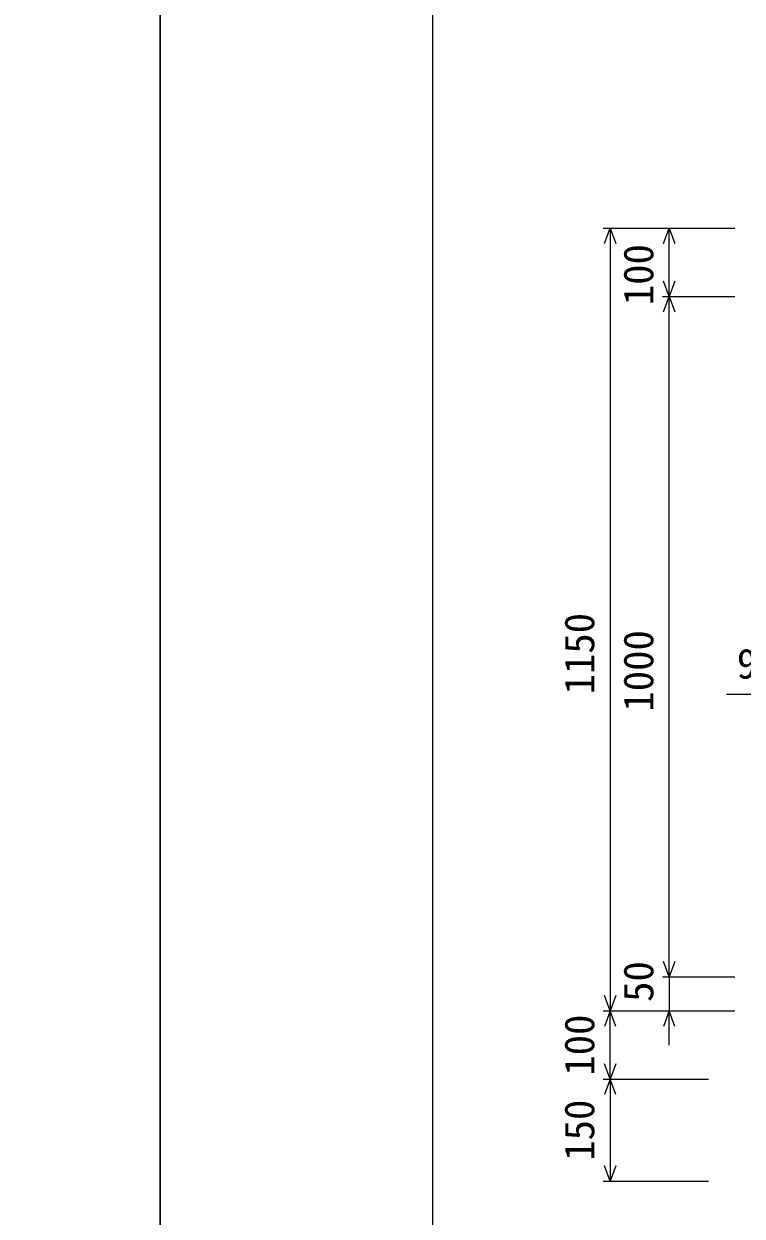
# Model space of a CAD drawing. Units: millimetres, scale not verified. Extents: x -16800 to 16800, y -5940 to 5940.
# Drawn here: x -200 to 855, y -1677 to 74 of the extents above; entities that cross this region are included whole.
import ezdxf
from ezdxf.enums import TextEntityAlignment as Align

# ---------------------------------------------------------------- set-up
doc = ezdxf.new("R2010")
doc.units = ezdxf.units.MM
doc.header["$LTSCALE"] = 20
for name, color, linetype, lineweight in [('0-0_DIM', 7, 'Continuous', 25), ('0-1_Defpoints', 5, 'Continuous', 25), ('0-7_WAKU', 3, 'Continuous', 25)]:
    doc.layers.add(name, color=color, linetype=linetype, lineweight=lineweight)
doc.styles.add('ＭＳ ゴシック', font='')
doc.styles.get('ＭＳ ゴシック').set_extended_font_data('MS Gothic')

msp = doc.modelspace()

# ---------------------------------------------------------------- linework, layer by layer
at = {"layer": '0-0_DIM'}
for p, q in [((650.8, -226.04), (844.13, -226.04)), ((660.8, -226.04), (660.8, -1376.04)), ((747.46, -326.54), (747.46, -226.04)), ((737.46, -326.54), (844.13, -326.54)), ((747.46, -1326.04), (747.46, -326.54)), ((955, -911.04), (831.42, -911.04)), ((737.46, -1326.04), (844.13, -1326.04)), ((747.46, -1326.04), (747.46, -1376.04)), ((650.8, -1376.04), (844.13, -1376.04)), ((660.8, -1476.04), (660.8, -1376.04)), ((747.46, -1426.04), (747.46, -1376.04)), ((650.8, -1476.04), (805, -1476.04)), ((660.8, -1476.04), (660.8, -1626.04)), ((650.8, -1626.04), (805, -1626.04))]:
    msp.add_line(p, q, dxfattribs=at)
for points in [[(652.59, -248.59), (660.8, -226.04), (669.01, -248.59)], [(739.26, -248.59), (747.46, -226.04), (755.67, -248.59)], [(755.67, -303.98), (747.46, -326.54), (739.26, -303.98)], [(739.26, -349.09), (747.46, -326.54), (755.67, -349.09)], [(755.67, -1303.48), (747.46, -1326.04), (739.26, -1303.48)], [(669.01, -1353.48), (660.8, -1376.04), (652.59, -1353.48)], [(669.01, -1398.59), (660.8, -1376.04), (652.59, -1398.59)], [(755.67, -1398.59), (747.46, -1376.04), (739.26, -1398.59)], [(669.01, -1453.48), (660.8, -1476.04), (652.59, -1453.48)], [(669.01, -1498.59), (660.8, -1476.04), (652.59, -1498.59)], [(669.01, -1603.48), (660.8, -1626.04), (652.59, -1603.48)]]:
    msp.add_lwpolyline(points, dxfattribs=at)
at = {"layer": '0-1_Defpoints'}
for points in [[(-16800, -5940), (0, -5940), (0, 5940), (-16800, 5940)], [(0, -5940), (16800, -5940), (16800, 5940), (0, 5940)]]:
    msp.add_lwpolyline(points, close=True, dxfattribs=at)
at = {"layer": '0-7_WAKU'}
msp.add_lwpolyline([(400, -5540), (16400, -5540), (16400, 5540), (400, 5540)], close=True, dxfattribs=at)

# ---------------------------------------------------------------- texts
at = {"layer": '0-0_DIM', "style": 'ＭＳ ゴシック'}
for s, p in [('100', (737.46, -339.34)), ('1150', (650.8, -911.04)), ('1000', (737.46, -936.29)), ('50', (737.46, -1362.71)), ('100', (650.8, -1471.04)), ('150', (650.8, -1596.04))]:
    msp.add_text(s, height=43.99, rotation=90, dxfattribs=at).set_placement(p, align=Align.BOTTOM_LEFT)
msp.add_text('95', height=43.99, dxfattribs=at).set_placement((846.79, -901.04), align=Align.BOTTOM_LEFT)

doc.saveas('drawing.dxf')
